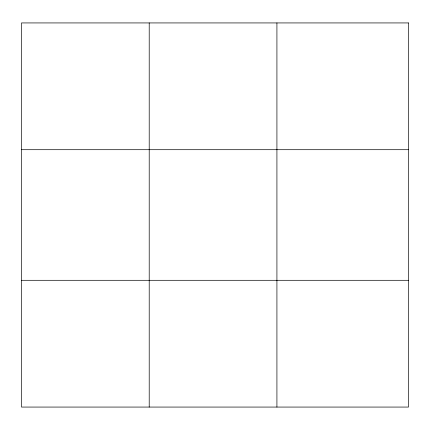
<?xml version="1.0" encoding="UTF-8"?>
<svg xmlns="http://www.w3.org/2000/svg" width="430" height="430" viewBox="0 0 430 430"><rect width="100%" height="100%" fill="white"/><g stroke="black" fill="none" stroke-linecap="round" stroke-linejoin="round"><path stroke-width="0.64" d="M149.21 407.065L149.21 22.935M276.92 407.065L276.92 22.935M21.5 149.699L408.5 149.699M21.5 280.301L408.5 280.301M408.5 22.935L408.5 407.065L21.5 407.065L21.5 22.935L408.5 22.935"/></g></svg>
